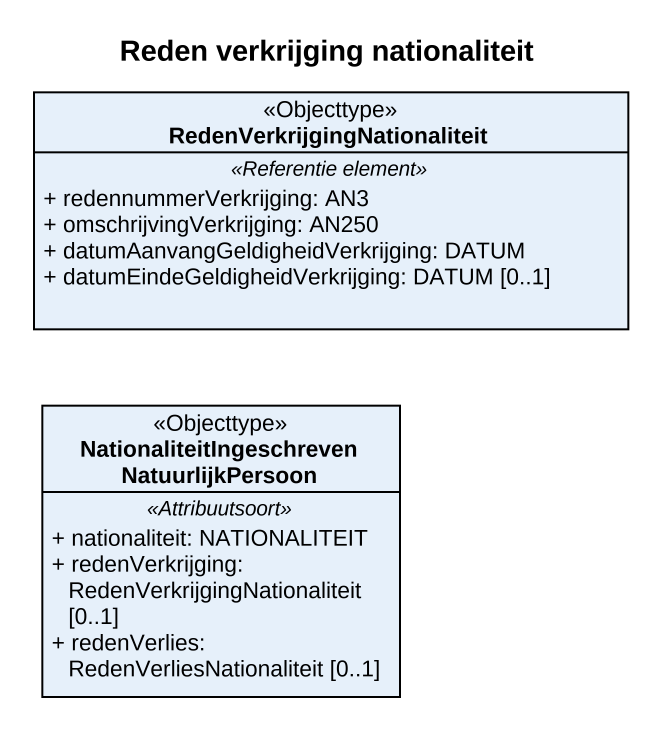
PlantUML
@startuml
title Reden verkrijging nationaliteit
hide circle
hide empty members
skinparam classAttributeIconSize 0
class "RedenVerkrijgingNationaliteit" as RedenVerkrijgingNationalitei <<Objecttype>> {
  .. <<Referentie element>> ..
  + redennummerVerkrijging: AN3
  + omschrijvingVerkrijging: AN250
  + datumAanvangGeldigheidVerkrijging: DATUM
  + datumEindeGeldigheidVerkrijging: DATUM [0..1]
}
class "NationaliteitIngeschrevenNatuurlijkPersoon" as NationaliteitIngeschrevenNat <<Objecttype>> {
  .. <<Attribuutsoort>> ..
  + nationaliteit: NATIONALITEIT
  + redenVerkrijging: RedenVerkrijgingNationaliteit [0..1]
  + redenVerlies: RedenVerliesNationaliteit [0..1]
}
@enduml
